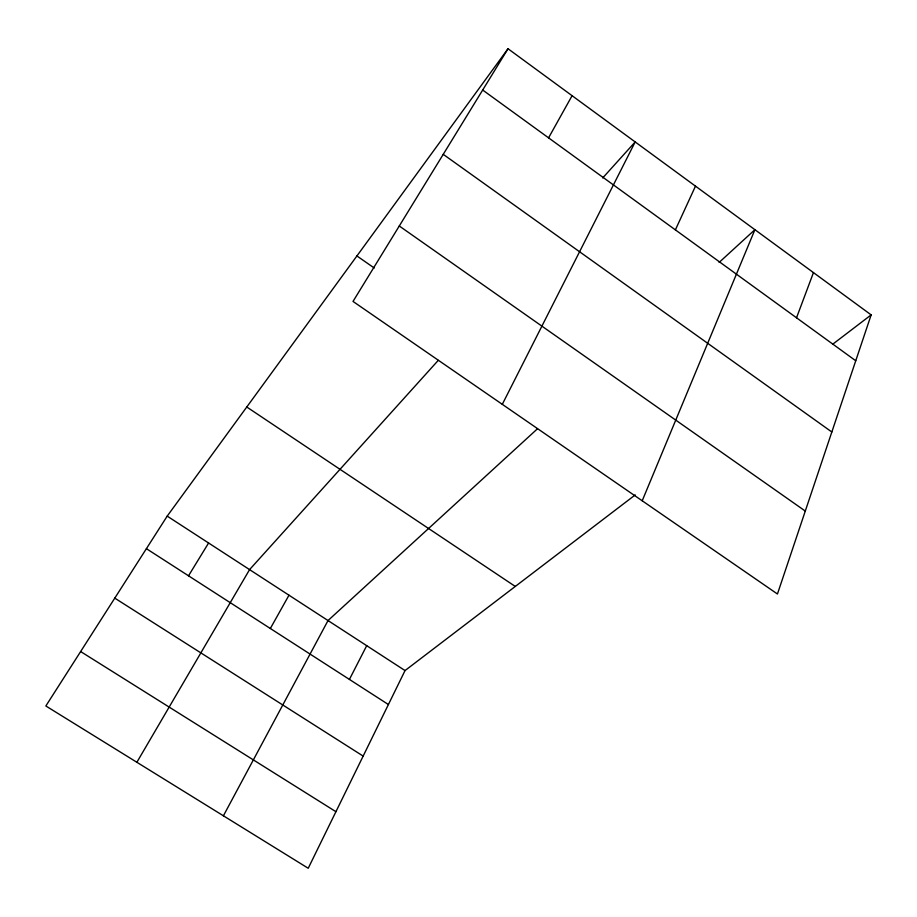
<?xml version="1.0" encoding="UTF-8"?>
<svg xmlns="http://www.w3.org/2000/svg" width="917" height="917" viewBox="0 0 917 917"><rect width="100%" height="100%" fill="white"/><g stroke="black" fill="none" stroke-linecap="round" stroke-linejoin="round"><path stroke-width="1.38" d="M871.15 314.886L777.444 593.998L353.011 301.429L508.018 48.739L871.15 314.886L833.026 343.978M796.529 317.786L813.459 272.601M642.209 500.774L754.909 229.686L719.134 262.434M675.393 229.869L695.487 186.14M635.229 494.916L405.039 670.568L308.227 868.261L45.85 705.975L167.203 516.122L508.018 48.739M502.298 404.34L635.183 141.94L602.71 177.944M349.423 679.417L366.708 645.683M223.404 815.798L328.022 620.557L537.488 428.766M548.572 137.848L572.093 95.7M270.343 628.489L288.981 595.202M136.874 762.268L249.573 569.617L438.257 360.358M188.524 575.796L208.595 543.002M80.639 651.551L335.931 811.694M114.785 598.136L363.155 756.089M146.399 548.675L388.407 704.531M167.203 516.122L405.039 670.568M246.776 407.01L515.285 586.444M356.919 255.958L374.239 268.005M399.285 225.995L805.286 511.067M443.243 154.343L831.834 431.999M482.686 90.038L855.744 360.759"/></g></svg>
